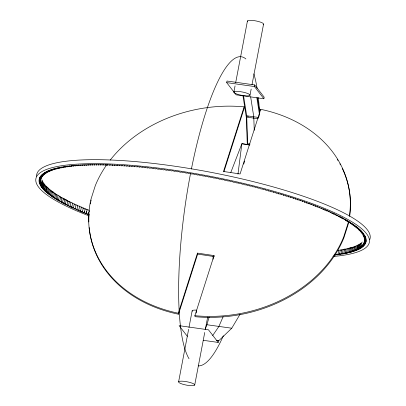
<?xml version="1.0" encoding="UTF-8"?>
<svg xmlns="http://www.w3.org/2000/svg" width="406" height="406" viewBox="0 0 406 406"><rect width="100%" height="100%" fill="white"/><g stroke="black" fill="none" stroke-linecap="round" stroke-linejoin="round"><path stroke-width="0.61" d="M213.094 259.241L213.094 256.09M359.224 244.965L357.94 244.864L357.178 248.858L359.64 248.995C356.539 249.421 358.366 245.117 359.061 244.371M48.41 188.237C48.877 189.749 48.786 194.043 45.731 191.84L45.518 191.647L47.172 191.688L44.741 190.921L46.416 190.967L47.172 186.973L45.914 186.603M237.972 174.144L241.874 143.719L249.33 144.764M46.416 190.952L44.01 190.196C46.497 191.779 46.944 186.689 46.172 186.085M89.203 214.632L87.508 214.327L88.356 214.094L87.909 213.901L85.499 213.526L86.371 213.307L87.133 209.308L84.793 208.958M42.995 181.954L42.457 186.115L40.356 185.501L42.097 185.44L40.006 184.831L41.772 184.781L39.631 183.999L41.488 184.146L42.062 179.985M41.772 184.781L42.325 180.634M42.097 185.44L42.635 181.289M43.863 183.304C43.818 185.1 44.401 189.069 41.209 186.861L41.082 186.679C43.807 188.247 43.716 183.649 43.401 182.624M44.919 184.679C45.142 186.324 45.36 190.515 42.26 188.252L43.868 188.14L44.63 184.162L43.417 183.781M45.705 190.257L43.325 189.48C46.03 190.932 45.848 186.329 45.523 185.38M47.172 191.688L47.928 187.704L46.66 187.323M51.095 191.008L52.415 191.363L51.633 195.367L49.37 194.814L49.111 194.616L50.669 194.616L48.39 194.063L48.141 193.865L49.725 193.875L47.218 193.124L48.827 193.139L49.588 189.16L48.289 188.78M49.725 193.875L50.486 189.896L49.177 189.521M50.669 194.616L51.43 190.637L50.111 190.262M54.313 193.281L55.673 193.642L54.886 197.631L52.592 197.098L52.293 196.895L53.785 196.864L51.186 196.134L52.699 196.108L53.46 192.129L52.12 191.764M53.785 196.864L54.541 192.886L53.191 192.52M56.688 194.814L58.063 195.169L57.276 199.158L54.648 198.438L56.058 198.392L56.845 194.403L55.475 194.048M60.103 197.072L61.966 197.468L61.199 201.477L58.87 200.98L58.51 200.772L59.87 200.691L57.18 199.991L58.566 199.919L59.327 195.936L57.941 195.585M59.87 200.691L60.631 196.712L59.24 196.362M64.554 199.453L66.264 199.808L65.508 203.817L63.169 203.345L62.773 203.137L64.052 203.025L61.311 202.345L62.595 202.254L63.372 198.265L61.494 197.854M64.052 203.025L64.808 199.041L62.925 198.641M69.223 201.828L70.969 202.188L70.197 206.177L67.843 205.73L67.416 205.522L68.609 205.375L65.828 204.725L67.031 204.604L67.807 200.61L66.066 200.244M68.609 205.375L69.365 201.396L67.624 201.036M72.542 203.421L74.262 203.746L73.522 207.76L70.72 207.116L71.852 206.953L72.608 202.975L70.862 202.624M76.018 205.02L77.744 205.329L77.003 209.344L74.186 208.72L75.252 208.537L76.013 204.558L74.262 204.218M79.652 206.613L81.373 206.913L80.642 210.927L77.805 210.323L78.805 210.135L79.571 206.141L77.211 205.751M82.844 208.156L85.189 208.517L84.428 212.516L82.083 212.135L82.301 210.998M82.083 212.135L81.576 211.927L82.514 211.719L83.281 207.725L80.931 207.354M86.376 213.287L84.037 212.937L84.362 211.232M86.021 213.739L86.458 211.465M88.046 214.541L88.483 212.267M226.68 82.611L226.984 81.033L254.75 84.961L264.174 97.171L263.87 98.754L236.104 94.826L226.68 82.611L254.445 86.539L263.87 98.754M178.604 381.838L188.623 329.307M188.978 327.449L192.16 310.763M233.881 92.05L235.064 85.869M235.653 82.778L247.442 20.975M194.713 385.025A8.216 1.695 10.8 0 0 183.136 381.239A8.216 1.695 10.8 0 0 182.127 384.03A8.216 1.695 10.8 0 0 194.713 385.025L204.736 332.494M205.324 329.403L207.684 317.04M249.994 95.237A8.216 1.695 10.8 0 0 238.418 91.451A8.216 1.695 10.8 0 0 237.403 94.243A8.216 1.695 10.8 0 0 249.994 95.237L251.172 89.056M251.999 84.727L263.555 24.162M254.445 86.539L254.75 84.961M334.194 254.77L336.016 255.059L334.859 254.481L335.224 254.435L337.655 254.856L336.467 254.278L336.767 254.232L339.249 254.638L338.031 254.065L338.792 250.086L340.218 250.279M338.056 254.049L340.801 254.41L339.558 253.831L340.314 249.852L342.207 250.147M339.578 253.821L342.309 254.171L341.04 253.593L341.796 249.614L343.212 249.791M341.055 253.577L343.78 253.912L342.476 253.334L343.237 249.355L345.12 249.634M342.497 253.324L345.207 253.648L343.877 253.065L344.633 249.086L346.034 249.254M343.892 253.055L346.587 253.364L345.227 252.786L345.988 248.807L347.379 248.969M345.247 252.771L347.922 253.07L346.541 252.491L347.297 248.513L348.683 248.665M346.557 252.476L349.216 252.76L347.805 252.182L348.566 248.203L349.942 248.355M347.82 252.172L350.464 252.441L349.028 251.862L349.789 247.883L351.16 248.025M349.043 251.852L351.672 252.111L350.205 251.532L350.967 247.553L352.327 247.685M350.221 251.517L352.829 251.761L351.342 251.187L352.098 247.208L353.448 247.335M351.342 251.187L353.941 251.405C351.129 252.014 352.667 246.691 353.565 246.787M352.438 250.812L355.006 251.035L353.469 250.456L354.235 246.462L355.56 246.594M353.479 250.446L356.026 250.649C353.154 251.289 354.702 246.021 355.585 246.031M354.474 250.06L357.001 250.253C354.098 250.903 355.651 245.676 356.524 245.635M355.423 249.67L357.93 249.847L356.321 249.274L357.082 245.28L358.376 245.391M357.985 248.411L360.421 248.553C357.295 249 359.127 244.706 359.812 243.925M358.747 247.975L361.157 248.096C358.011 248.558 359.843 244.285 360.513 243.468M359.462 247.518L361.842 247.63C358.676 248.107 360.513 243.854 361.167 243.001M360.127 247.056L362.482 247.152L360.746 246.579L361.776 242.524M356.321 249.274L358.808 249.426L357.178 248.858M45.041 189.546L42.691 188.77L44.386 188.856M205.147 329.286L206.913 324.744L209.141 317.03M249.66 145.008L247.295 144.673L246.28 117.055L246.681 115.771L243.554 95.76M253.364 118.06L253.765 116.776L250.639 96.76M82.514 211.719L79.672 211.125L80.601 210.932M89.168 227.553A131.458 104.347 -9.2 0 0 178.478 314.208L178.315 313.219L197.483 253.116L214.043 255.592L214.206 256.582L197.641 254.1L197.483 253.116M110.209 160.091A131.458 104.347 -9.2 0 1 244.123 106.849L223.513 171.479L240.078 173.956L260.682 109.326A131.458 104.347 -9.2 0 1 349.424 215.936M178.478 314.208L197.641 254.1M223.868 171.86L244.285 107.834L244.123 106.849M348.703 221.92A131.458 104.347 -9.2 0 1 348.155 224.406L343.841 237.931A131.458 104.347 -9.2 0 1 195.037 316.685L194.875 315.701L214.043 255.592M196.184 313.077L196.763 311.275M243.701 164.07L244.666 161.05M258.729 116.958L259.688 113.939M203.213 340.304L218.2 342.425L218.738 340.766L231.765 328.215L240.093 314.178M230.801 172.489L241.874 143.719L249.38 144.891M258.317 118.76L246.28 117.055L246.691 116.106M247.295 144.673L247.706 143.724L246.716 116.735M223.102 316.731L218.824 326.607L212.703 335.478M78.805 210.135L75.973 209.521L77.003 209.344M42.879 186.79L40.646 185.999L42.412 186.121M41.488 184.146L39.392 183.345L41.219 183.36L39.245 182.873L41.107 182.857L39.093 182.233L40.981 182.233L38.986 181.609L40.904 181.619L38.935 180.99L40.879 181.01L38.93 180.376L40.899 180.411L38.996 179.619L40.991 179.721L39.103 179.031L41.123 179.142L39.265 178.452L41.3 178.574L39.473 177.879L41.529 178.016L39.656 177.468L41.808 177.468L40.037 176.772L42.133 176.93L40.397 176.229L42.508 176.402L40.803 175.702L42.929 175.884L41.26 175.184L43.406 175.377L41.762 174.676L43.924 174.879L42.315 174.179L44.498 174.392L42.919 173.692L45.112 173.915L43.574 173.22L45.776 173.453L44.274 172.753L46.365 173.078L44.817 172.418L47.253 172.56L45.817 171.86L48.06 172.129L46.66 171.433L48.918 171.713L47.314 171.124L47.553 171.017L49.659 171.373L48.238 170.718L50.765 170.911L49.212 170.322L49.476 170.221L51.765 170.53L50.232 169.941L50.511 169.84L52.81 170.144L51.298 169.566L51.587 169.475L53.902 169.784L52.415 169.211L52.714 169.119L55.033 169.439L53.572 168.866L53.886 168.774L56.211 169.109L54.774 168.531L55.099 168.444L57.434 168.789L56.023 168.211L56.358 168.13L58.703 168.48L57.317 167.901L57.667 167.825L59.763 168.251L60.012 168.185L58.657 167.607L61.367 167.906L60.037 167.328L60.408 167.252L62.763 167.637L61.463 167.059L61.844 166.988L64.204 167.379L62.93 166.8L65.686 167.14L64.442 166.561L64.843 166.501L67.208 166.912L65.995 166.333L66.411 166.272L68.776 166.693L67.589 166.115L68.015 166.064L70.38 166.49L69.223 165.917L69.659 165.866L72.024 166.303L70.898 165.729L71.349 165.678L73.709 166.125L72.613 165.552L73.075 165.511L75.435 165.963L74.369 165.389L74.841 165.354L77.201 165.815L76.166 165.247L76.648 165.206L79.003 165.678L77.998 165.11L78.49 165.08L80.429 165.582L80.845 165.557L79.87 164.993L82.717 165.45L81.779 164.887L82.286 164.861L84.631 165.359L83.727 164.795L84.245 164.775L86.204 165.298L86.579 165.278L85.707 164.719L88.569 165.212L87.726 164.653L88.259 164.638L90.584 165.156L89.777 164.603L90.325 164.592L92.639 165.12L91.863 164.567L92.421 164.562L94.725 165.095L93.984 164.547L94.547 164.542L96.846 165.08L96.136 164.537L96.709 164.537L98.998 165.085L98.323 164.547L98.907 164.547L101.14 165.105L100.541 164.567L101.13 164.572L103.352 165.135L102.789 164.597L103.388 164.608L105.205 165.171L105.651 165.161L105.068 164.648L107.869 165.237L107.377 164.709L107.991 164.729L110.173 165.308L109.716 164.785L110.336 164.806L112.548 165.389L112.081 164.877L114.446 165.475L114.923 165.475L114.477 164.978L116.826 165.582L117.309 165.587L116.898 165.095L117.542 165.13L119.724 165.714L119.344 165.227L121.663 165.846L122.16 165.856L121.815 165.374L124.119 165.993L124.622 166.008L124.312 165.531L126.601 166.161L127.108 166.176L126.834 165.704L129.103 166.338L129.621 166.358L129.377 165.892L132.072 166.567L131.945 166.09L132.625 166.145L134.625 166.77L134.533 166.303L135.218 166.364L137.192 166.993L137.142 166.531L137.832 166.592L139.786 167.226L139.771 166.775L140.466 166.836L142.394 167.475L142.415 167.028L143.115 167.094L144.566 167.688L145.115 167.724L145.084 167.292L147.211 167.957L147.764 167.998L147.764 167.571L149.87 168.241L151.179 167.947L152.549 168.536L153.108 168.586L153.179 168.17L155.239 168.845L155.802 168.896L155.914 168.49L157.944 169.17L158.513 169.221L158.655 168.825L160.664 169.505L161.238 169.561L161.415 169.165L163.4 169.85L163.973 169.911L164.186 169.525L166.14 170.21L166.724 170.271L166.967 169.896L168.896 170.581L169.485 170.647L169.764 170.276L171.662 170.967L172.565 170.672L174.92 171.433L175.382 171.078L176.123 171.185L177.706 171.845L178.204 171.494L180.503 172.266L181.776 172.042L183.299 172.697L184.613 172.484L186.105 173.144L187.455 172.941L188.917 173.601L190.302 173.408L191.733 174.067L193.154 173.89L194.55 174.544L196.007 174.377L197.372 175.037L198.864 174.879L200.194 175.534L201.721 175.392L203.015 176.047L204.573 175.915L205.274 176.458L207.43 176.448L208.73 177.107L209.537 176.849L211.48 177.64L212.389 177.402L213.805 178.097L215.236 177.96L216.621 178.655L218.083 178.533L219.433 179.229L220.925 179.117L222.234 179.807L223.762 179.706L225.036 180.396L226.594 180.305L227.827 180.99L229.415 180.914L230.613 181.599L232.227 181.533L233.389 182.213L235.774 182.324L236.632 182.949L238.566 182.964L238.845 183.451L241.347 183.613L242.204 184.238L243.387 184.091L244.864 184.877L246.873 184.928L247.107 185.42L248.893 185.42L249.619 185.598L249.817 186.085L251.629 186.095L252.344 186.278L252.512 186.755L255.059 186.963L255.186 187.435L257.049 187.47L257.759 187.653L257.851 188.12L259.733 188.166L260.951 188.932L263.103 189.059L263.032 189.47L263.575 189.632L265.752 189.769L265.671 190.196L266.179 190.343L268.376 190.49L268.234 190.891L268.767 191.053L270.985 191.216L270.832 191.627L271.335 191.774L273.568 191.947L273.38 192.353L273.877 192.5L276.131 192.683L275.907 193.078L276.4 193.231L278.673 193.423L278.394 193.799L278.902 193.966L280.531 193.977L281.191 194.175L280.952 194.575L283.687 194.926L283.358 195.301L286.154 195.682L285.788 196.047L286.332 196.215L287.955 196.24L288.6 196.443L288.25 196.824L290.381 197.006L291.016 197.209L290.63 197.58L292.782 197.773L293.406 197.976L292.985 198.341L295.152 198.549L295.771 198.752L295.314 199.107L297.496 199.326L298.105 199.529L297.613 199.874L299.806 200.102L300.415 200.31L299.882 200.65L302.094 200.884L302.688 201.092L302.125 201.422L304.348 201.67L304.936 201.878L304.333 202.203L307.149 202.67L306.469 202.959L306.89 203.117L309.331 203.462L308.621 203.741L310.92 204.045L311.483 204.254L310.773 204.548L313.046 204.837L313.599 205.05L312.859 205.334L315.68 205.847L314.868 206.086L315.259 206.258L317.193 206.436L317.731 206.644L316.919 206.913L319.217 207.233L319.745 207.446L318.903 207.705L321.207 208.034L321.725 208.242L320.847 208.496L323.156 208.836L323.663 209.044L322.755 209.288L325.069 209.638L325.571 209.846L324.627 210.08L326.947 210.44L327.434 210.648L326.439 210.836L328.789 211.242L329.266 211.45L328.256 211.663L330.591 212.044L331.057 212.252L329.997 212.419L332.808 213.054L331.717 213.211L332.032 213.383L334.072 213.642L334.519 213.855L333.392 214.018L335.757 214.444L336.193 214.652L335.031 214.804L337.822 215.449L336.635 215.596L336.985 215.769L339 216.038L339.411 216.246L338.208 216.368L340.558 216.834L340.964 217.043L339.736 217.185L342.075 217.626L342.466 217.834L341.192 217.951L343.552 218.418L343.933 218.626L342.644 218.748L344.983 219.204L345.354 219.413L344.034 219.524L346.369 219.991L346.729 220.199L345.369 220.28L347.714 220.778L348.064 220.981L346.673 221.057L349.018 221.554L349.353 221.762L347.952 221.843L350.271 222.331L350.596 222.534L349.165 222.605L351.794 223.31L350.327 223.351L352.647 223.873L352.946 224.076L351.459 224.107L353.768 224.64L354.057 224.838L352.54 224.863L355.118 225.599L353.763 225.761L355.869 226.157L356.133 226.355L354.57 226.355L356.849 226.908L357.102 227.106L355.514 227.096L357.782 227.654L358.021 227.847L356.412 227.832L358.671 228.395L358.899 228.588L357.265 228.578L359.508 229.131L359.721 229.324L358.072 229.304L360.3 229.862L360.503 230.055L358.828 230.004L361.046 230.583L361.233 230.775L359.538 230.72L361.741 231.303L361.913 231.491L360.198 231.425L362.548 232.202L360.909 232.257L362.984 232.719L361.381 232.816L363.532 233.42L361.898 233.506L364.035 234.11L362.365 234.181L364.593 234.972L362.842 234.988L364.887 235.47L363.147 235.536L365.238 236.14L363.477 236.175L365.542 236.799L363.751 236.825L365.791 237.454L363.964 237.48L365.994 238.099L364.136 238.114L366.151 238.738L364.278 238.845L366.273 239.53L364.344 239.459L366.313 240.144L364.36 240.068L366.303 240.753L364.329 240.662L366.242 241.352L364.289 241.139L366.171 241.788L364.146 241.727L366.024 242.372L363.938 242.397L365.77 243.092L363.71 242.955L365.512 243.651L363.436 243.504L365.202 244.199L363.106 244.042L364.847 244.742L362.736 244.569L364.441 245.27L362.309 245.092L363.984 245.787L361.837 245.6L363.477 246.295L361.441 246L363.076 246.665L360.746 246.579M69.35 201.412L68.178 201.543M67.807 200.61L66.589 200.747M67.031 204.604L64.28 203.929L65.508 203.817M66.269 199.838L65.036 199.95M64.808 199.041L63.534 199.158M62.595 202.254L59.89 201.559L61.22 201.462M56.058 198.392L53.445 197.666L54.911 197.62M53.46 192.129L51.943 192.155M52.389 191.388L50.882 191.393M47.928 187.704L46.797 187.684M89.076 210.125L86.782 209.76M84.428 212.516L83.519 212.729L84.037 212.937M333.894 255.293L334.341 255.247M73.532 207.745L72.43 207.918L75.252 208.537M70.197 206.177L69.05 206.319L71.852 206.953M57.302 199.148L55.891 199.214L58.566 199.919M51.633 195.367L50.126 195.372L52.699 196.108M47.974 192.408L46.345 192.383L48.827 193.139M43.3 187.476L41.569 187.369L43.868 188.14M231.765 328.215L206.913 324.744M216.362 340.467L218.738 340.766L216.905 340.507M246.681 115.771L258.718 117.476M247.284 116.192L248.462 116.36M247.706 143.724L250.066 144.059M337.579 250.253L338.655 250.502M362.335 242.037L362.188 242.169M349.815 247.904L350.774 248.284M344.653 249.106L345.547 249.487M351.972 247.949L350.967 247.553M343.258 249.375L344.537 249.934M218.2 342.425L208.476 329.819L179.122 325.668L187.354 336.335M260.682 109.326L260.845 110.315M257.445 97.724L259.789 112.736M256.851 97.76L259.393 114.02M242.961 95.796L246.28 117.055M253.801 117.735L254.263 130.29M191.409 169.028A156.107 34.622 -81.9 0 1 245.884 58.951M253.862 73.867A156.107 34.622 -81.9 0 1 257.079 88.335M258.333 97.623A156.107 34.622 -81.9 0 1 259.495 112.015M223.351 335.762A156.107 34.622 -81.9 0 1 198.199 365.887M189.029 358.752A156.107 34.622 -81.9 0 1 190.571 173.306M342.197 168.287A131.458 104.347 -9.2 0 1 349.678 216.296M88.848 221.965A131.458 104.347 -9.2 0 1 89.051 213.845M89.203 211.973A131.458 104.347 -9.2 0 1 89.335 210.724M90.365 203.842A131.458 104.347 -9.2 0 1 90.614 202.599M90.878 201.356A131.458 104.347 -9.2 0 1 91.162 200.112M337.279 159.401A131.458 104.347 -9.2 0 1 337.954 160.487M339.878 163.785A131.458 104.347 -9.2 0 1 340.482 164.902M348.282 222.178A131.458 104.347 -9.2 0 1 347.998 223.422L343.684 236.947A131.458 104.347 -9.2 0 1 194.875 315.701M178.315 313.219A131.458 104.347 -9.2 0 1 91.005 199.128L95.319 185.598A131.458 104.347 -9.2 0 1 106.814 164.653M247.564 21.447A8.216 1.695 10.8 0 1 256.084 20.955A8.216 1.695 10.8 0 1 263.129 24.522M192.287 311.235A8.216 1.695 10.8 0 1 196.697 310.164M89.087 215.875A169.738 35.002 10.8 0 1 77.571 164.11A169.738 35.002 10.8 0 1 309.971 202.807A169.738 35.002 10.8 0 1 332.976 256.485M36.525 176.311A169.738 35.002 10.8 0 1 209.567 172.058A169.738 35.002 10.8 0 1 369.699 239.707"/></g></svg>
